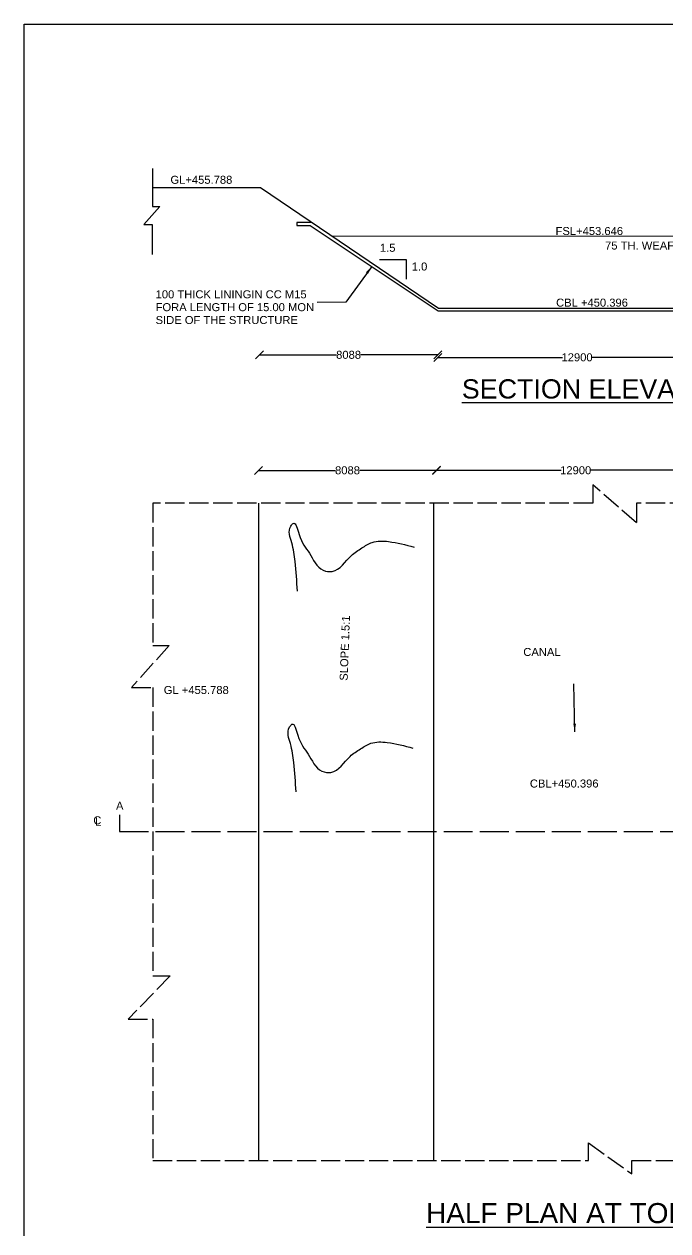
# Model space of a CAD drawing. Header units: millimetres. Extents: x 45862758 to 45885455, y 22181520 to 22197391.
# Drawn here: x 45862758 to 45866778, y 22189853 to 22197391 of the extents above; entities that cross this region are included whole.
import ezdxf

# ---------------------------------------------------------------- set-up
doc = ezdxf.new("R2010")
doc.units = ezdxf.units.MM
doc.header["$MEASUREMENT"] = 0
doc.linetypes.add('ACAD_ISO02W100', pattern=[15, 12, -3])
for name, color, linetype in [('DIMENSION', 7, 'Continuous'), ('DRAWING', 2, 'Continuous'), ('TEXT', 7, 'Continuous')]:
    doc.layers.add(name, color=color, linetype=linetype)
doc.styles.get("Standard").update_dxf_attribs({"font": 'arial.ttf', "height": 50})
doc.dimstyles.get("Standard").update_dxf_attribs({"dimtxt": 50, "dimasz": 50, "dimexe": 0.18, "dimexo": 0.0625, "dimgap": 0.09, "dimtad": 0, "dimdec": 0, "dimzin": 0, "dimdsep": 46, "dimtxsty": 'Standard', "dimblk": 'OBLIQUE', "dimcen": 0.09, "dimse1": 1, "dimse2": 1, "dimadec": 0, "dimazin": 0, "dimtfac": 1, "dimtdec": 0, "dimtofl": 0, "dimtmove": 0, "dimatfit": 3, "dimfxl": 1, "dimtolj": 1, "dimtzin": 0, "dimarcsym": 0})

# ---------------------------------------------------------------- blocks, each defined once
blk = doc.blocks.new('_Oblique')
at = {"color": 0, "linetype": 'ByBlock', "lineweight": -2}
blk.add_line((-0.5, -0.5), (0.5, 0.5), dxfattribs=at)
blk = doc.blocks.new('*D54')
at = {"layer": 'Defpoints', "color": 0, "transparency": 16777216}
for p in [(45864227.3, 22195331), (45865340.9, 22195325.2), (45865340.9, 22195323.5)]:
    blk.add_point(p, dxfattribs=at)
at = {"layer": 'DIMENSION', "color": 0, "lineweight": -2, "transparency": 16777216}
for p, q in [((45864227.3, 22195325.2), (45864709.3, 22195325.2)), ((45865340.9, 22195325.2), (45864858.9, 22195325.2))]:
    blk.add_line(p, q, dxfattribs=at)
at = {"layer": 'DIMENSION', "color": 0, "lineweight": -2, "transparency": 16777216, "xscale": 50, "yscale": 50, "zscale": 50, "rotation": 180}
blk.add_blockref('_Oblique', (45864227.3, 22195325.2), dxfattribs=at)
at = {"layer": 'DIMENSION', "color": 0, "lineweight": -2, "transparency": 16777216, "xscale": 50, "yscale": 50, "zscale": 50}
blk.add_blockref('_Oblique', (45865340.9, 22195325.2), dxfattribs=at)
at = {"layer": 'DIMENSION', "color": 0, "transparency": 16777216, "insert": (45864784.1, 22195325.2), "char_height": 50, "attachment_point": 5}
blk.add_mtext('\\A1;8088', dxfattribs=at)
blk = doc.blocks.new('*D55')
at = {"layer": 'Defpoints', "color": 0, "transparency": 16777216}
for p in [(45865340.9, 22195325.2), (45867080.6, 22195319.5), (45867080.6, 22195309.6)]:
    blk.add_point(p, dxfattribs=at)
at = {"layer": 'DIMENSION', "color": 0, "lineweight": -2, "transparency": 16777216}
for p, q in [((45865340.9, 22195309.6), (45866119.1, 22195309.6)), ((45867080.6, 22195309.6), (45866302.5, 22195309.6))]:
    blk.add_line(p, q, dxfattribs=at)
at = {"layer": 'DIMENSION', "color": 0, "lineweight": -2, "transparency": 16777216, "xscale": 50, "yscale": 50, "zscale": 50, "rotation": 180}
blk.add_blockref('_Oblique', (45865340.9, 22195309.6), dxfattribs=at)
at = {"layer": 'DIMENSION', "color": 0, "lineweight": -2, "transparency": 16777216, "xscale": 50, "yscale": 50, "zscale": 50}
blk.add_blockref('_Oblique', (45867080.6, 22195309.6), dxfattribs=at)
at = {"layer": 'DIMENSION', "color": 0, "transparency": 16777216, "insert": (45866210.8, 22195309.6), "char_height": 50, "attachment_point": 5}
blk.add_mtext('\\A1;12900', dxfattribs=at)
blk = doc.blocks.new('*D68')
at = {"layer": 'Defpoints', "color": 0, "transparency": 16777216}
for p in [(45864221.2, 22194612.3), (45865333.7, 22194603.7), (45865333.7, 22194600.9)]:
    blk.add_point(p, dxfattribs=at)
at = {"layer": 'DIMENSION', "color": 0, "lineweight": -2, "transparency": 16777216}
for p, q in [((45864221.2, 22194603.7), (45864702.6, 22194603.7)), ((45865333.7, 22194603.7), (45864852.3, 22194603.7))]:
    blk.add_line(p, q, dxfattribs=at)
at = {"layer": 'DIMENSION', "color": 0, "lineweight": -2, "transparency": 16777216, "xscale": 50, "yscale": 50, "zscale": 50, "rotation": 180}
blk.add_blockref('_Oblique', (45864221.2, 22194603.7), dxfattribs=at)
at = {"layer": 'DIMENSION', "color": 0, "lineweight": -2, "transparency": 16777216, "xscale": 50, "yscale": 50, "zscale": 50}
blk.add_blockref('_Oblique', (45865333.7, 22194603.7), dxfattribs=at)
at = {"layer": 'DIMENSION', "color": 0, "transparency": 16777216, "insert": (45864777.4, 22194603.7), "char_height": 50, "attachment_point": 5}
blk.add_mtext('\\A1;8088', dxfattribs=at)
blk = doc.blocks.new('*D69')
at = {"layer": 'Defpoints', "color": 0, "transparency": 16777216}
for p in [(45865333.7, 22194600.9), (45867070.9, 22194604.1), (45867070.9, 22194599.4)]:
    blk.add_point(p, dxfattribs=at)
at = {"layer": 'DIMENSION', "color": 0, "lineweight": -2, "transparency": 16777216}
for p, q in [((45865333.7, 22194604.1), (45866110.6, 22194604.1)), ((45867070.9, 22194604.1), (45866294, 22194604.1))]:
    blk.add_line(p, q, dxfattribs=at)
at = {"layer": 'DIMENSION', "color": 0, "lineweight": -2, "transparency": 16777216, "xscale": 50, "yscale": 50, "zscale": 50, "rotation": 180}
blk.add_blockref('_Oblique', (45865333.7, 22194604.1), dxfattribs=at)
at = {"layer": 'DIMENSION', "color": 0, "lineweight": -2, "transparency": 16777216, "xscale": 50, "yscale": 50, "zscale": 50}
blk.add_blockref('_Oblique', (45867070.9, 22194604.1), dxfattribs=at)
at = {"layer": 'DIMENSION', "color": 0, "transparency": 16777216, "insert": (45866202.3, 22194604.1), "char_height": 50, "attachment_point": 5}
blk.add_mtext('\\A1;12900', dxfattribs=at)

msp = doc.modelspace()

# ---------------------------------------------------------------- linework, layer by layer
at = {"layer": 'DIMENSION', "color": 0, "ltscale": 15}
msp.add_lwpolyline([(45885274.1, 22181519.8), (45862758.2, 22181519.8), (45862758.2, 22197391), (45885274.1, 22197391)], close=True, dxfattribs=at)
at = {"layer": 'DIMENSION', "color": 0}
msp.add_lwpolyline([(45864976.5, 22195919.8), (45865143.1, 22195919.8), (45865143.1, 22195797.9)], dxfattribs=at)
for points in [[(45864464.9, 22193849.5), (45864449.9, 22194033.7), (45864429, 22194151.4), (45864423.6, 22194255.6), (45864438.6, 22194272.4), (45864474.9, 22194203.9), (45864539.3, 22194085.9), (45864626, 22193979.8), (45864681.4, 22193972.1), (45864801.6, 22194071.8), (45864867.3, 22194119.1), (45864931.2, 22194153.6), (45865032.9, 22194159), (45865193.5, 22194124.1)], [(45864456.8, 22192594.6), (45864441.9, 22192778.8), (45864421, 22192896.5), (45864415.6, 22193000.7), (45864430.5, 22193017.5), (45864466.8, 22192949.1), (45864531.3, 22192831), (45864618, 22192724.9), (45864673.3, 22192717.2), (45864793.6, 22192816.9), (45864859.2, 22192864.2), (45864923.2, 22192898.7), (45865024.8, 22192904.1), (45865185.5, 22192869.2)]]:
    msp.add_spline(points, degree=3, dxfattribs=at)
at = {"layer": 'DRAWING', "color": 0}
for points in [[(45863559, 22196489), (45863559, 22196252), (45863606.5, 22196252), (45863505.9, 22196140.5), (45863558.1, 22196140.5), (45863558.1, 22195952.1)], [(45864555.3, 22196152.3), (45864461.5, 22196152.3), (45864461.5, 22196133.7), (45864543.8, 22196133.7), (45865343.3, 22195600.5), (45867093.9, 22195600.5), (45867093.9, 22195479.1), (45867128, 22195479.1), (45867167.4, 22195561.7), (45868125.1, 22195561.7), (45868125.1, 22196447.4), (45868180.2, 22196447.4), (45868178.5, 22196353.7), (45868460.5, 22195654.1), (45868523.9, 22195654.1), (45868523.9, 22195563), (45868125.1, 22195561.7)], [(45863559, 22196370.5), (45864233.8, 22196370.5), (45865344.7, 22195616.5), (45867093.1, 22195616.5), (45868188.8, 22196360.7), (45872427.7, 22196360.7)], [(45864680.2, 22196067.5), (45867757.8, 22196068)], [(45864221.6, 22194398.8), (45864221.6, 22192347.8)], [(45865313.8, 22194398.8), (45865313.8, 22192347.8)], [(45864221.6, 22192347.8), (45864221.6, 22190293.6)], [(45865313.8, 22192347.8), (45865313.8, 22190293.6)]]:
    msp.add_lwpolyline(points, dxfattribs=at)
at = {"layer": 'DRAWING', "color": 0, "linetype": 'ACAD_ISO02W100', "ltscale": 10}
for points in [[(45870660.5, 22194398.8), (45866581.6, 22194398.8), (45866581.6, 22194275.1), (45866309.3, 22194513.6), (45866309.3, 22194398.8), (45863562.3, 22194398.8)], [(45863562.3, 22194398.8), (45863562.3, 22193510.7), (45863663.6, 22193510.7), (45863429.2, 22193247.1), (45863562.3, 22193247.1), (45863562.3, 22191446.2), (45863670.2, 22191446.2), (45863407.8, 22191176.3), (45863562.3, 22191176.3), (45863562.3, 22190293.6), (45866281.7, 22190293.6), (45866281.7, 22190402.7), (45866553, 22190209.6), (45866553, 22190293.6), (45870553, 22190293.6)]]:
    msp.add_lwpolyline(points, dxfattribs=at)
at = {"layer": 'DRAWING', "color": 0, "linetype": 'ACAD_ISO02W100', "ltscale": 15}
msp.add_lwpolyline([(45863353.9, 22192451.8), (45863353.9, 22192347.8), (45872789.8, 22192347.8), (45872789.8, 22192475)], dxfattribs=at)

# ---------------------------------------------------------------- texts
at = {"layer": 'TEXT', "color": 0}
for s, height, p in [('GL+455.788', 50, (45863671.8, 22196393.8)), ('FSL+453.646', 50, (45866076.7, 22196073.9)), ('75 TH. WEAFNG COAT IN CC M20 GR', 50, (45866385.8, 22195983.1)), ('1.5', 50, (45864979.8, 22195969)), ('1.0', 50, (45865178.6, 22195852.1)), ('100 THICK LININGIN CC M15', 50, (45863579.2, 22195678.4)), ('FORA LENGTH OF 15.00 MON', 50, (45863579.2, 22195598.1)), ('CBL +450.396', 50, (45866079.9, 22195626.4)), ('SIDE OF THE STRUCTURE', 50, (45863579.2, 22195517.8)), ("%%USECTION ELEVATION ON 'AB'", 120, (45865491.3, 22195052.5)), ('CANAL', 50, (45865875.1, 22193444.3)), ('GL +455.788', 50, (45863630.2, 22193206.7)), ('CBL+450.396', 50, (45865916.1, 22192622.4)), ('A', 50, (45863331.9, 22192483.8)), ('C', 50, (45863190, 22192392.7)), ('L', 50, (45863201, 22192383.5)), ('%%UHALF PLAN AT TOP AND HALF FLAN AT BOTTOM ', 125, (45865268, 22189901.8))]:
    msp.add_text(s, height=height, dxfattribs=at).set_placement(p)
msp.add_text('SLOPE 1.5:1', height=50, rotation=87.91143, dxfattribs=at).set_placement((45864778.1, 22193289.1))

# ---------------------------------------------------------------- dimensions: what is measured, and where the dimension line sits
at = {"layer": 'DIMENSION', "color": 0}
for base, p1, p2, text, picture, middle in [((45865340.9, 22195325.2), (45864227.3, 22195331), (45865340.9, 22195323.5), '8088', '*D54', (45864784.1, 22195325.2)), ((45867080.6, 22195309.6), (45865340.9, 22195325.2), (45867080.6, 22195319.5), '12900', '*D55', (45866210.8, 22195309.6)), ((45865333.7, 22194603.7), (45864221.2, 22194612.3), (45865333.7, 22194600.9), '8088', '*D68', (45864777.4, 22194603.7)), ((45867070.9, 22194604.1), (45865333.7, 22194600.9), (45867070.9, 22194599.4), '12900', '*D69', (45866202.3, 22194604.1))]:
    dim = msp.add_linear_dim(base=base, p1=p1, p2=p2, text=text, dimstyle='Standard', dxfattribs=at)
    dim.commit()
    dim.dimension.update_dxf_attribs({"geometry": picture, "text_midpoint": middle})

# ---------------------------------------------------------------- leaders
for points in [[(45864929, 22195876.8), (45864768, 22195653.3), (45864587.8, 22195652.6)], [(45866196.6, 22192971.2), (45866191.5, 22193271)]]:
    msp.add_leader(points, dimstyle='Standard', override={"dimgap": 0.09, "dimtad": 0}, dxfattribs=at)

doc.saveas('drawing.dxf')
